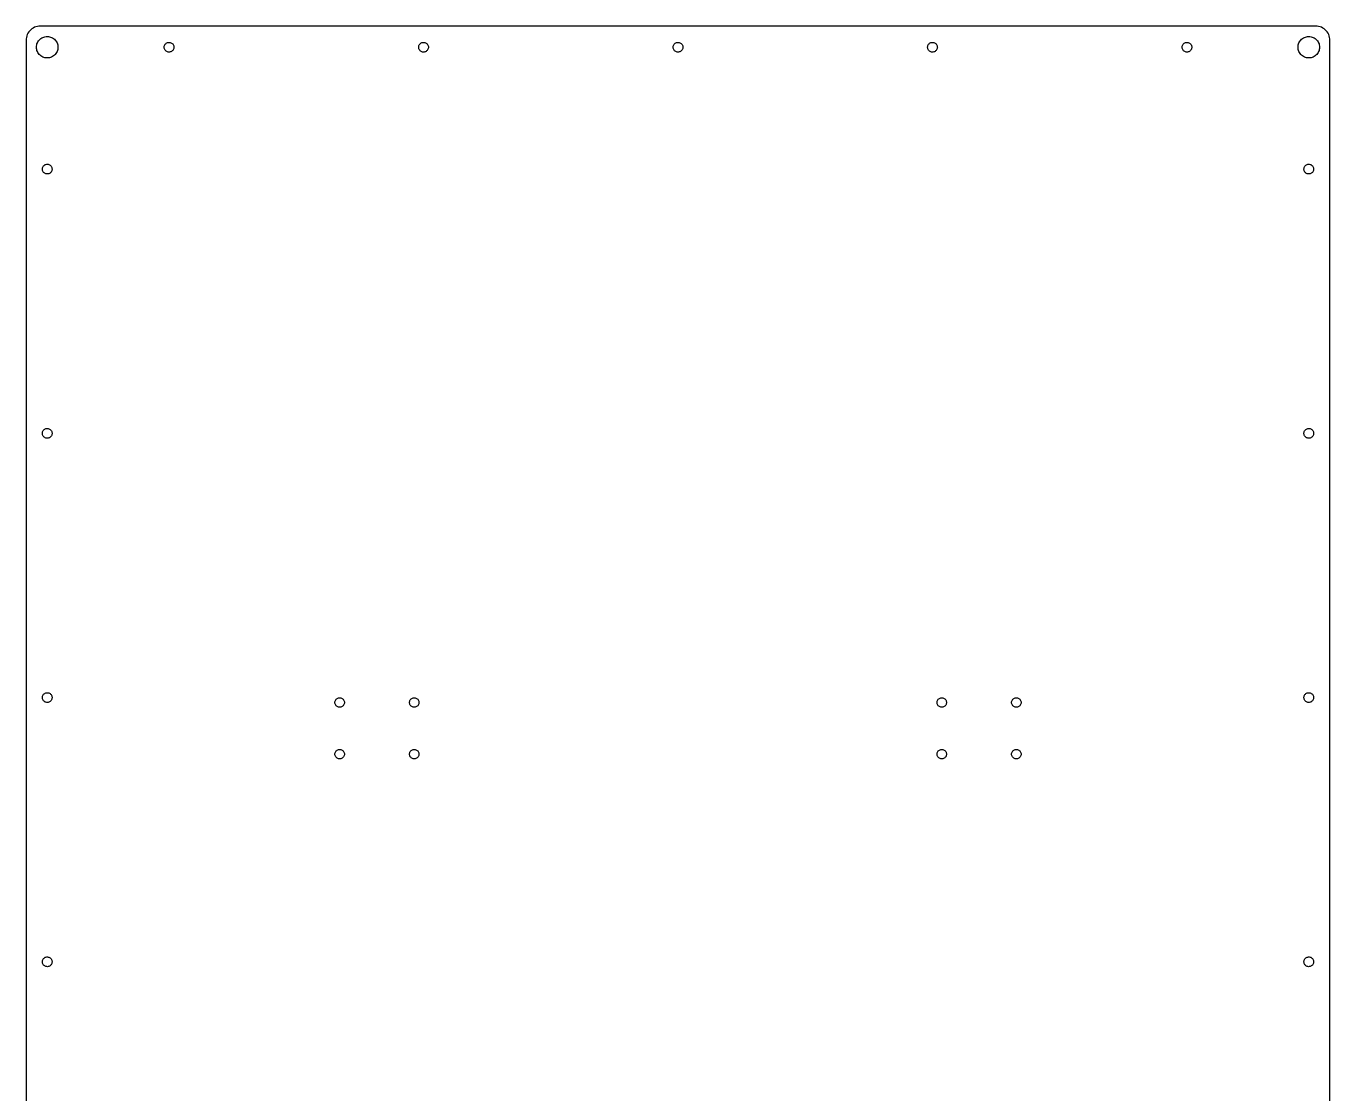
# Model space of a CAD drawing. Header units: metres. Extents: x -227 to 227, y -372 to 372.
# Drawn here: x -227.4 to 227.4, y 0 to 372.4 of the extents above; entities that cross this region are included whole.
import ezdxf

# ---------------------------------------------------------------- set-up
doc = ezdxf.new("R2010")
doc.units = ezdxf.units.M

msp = doc.modelspace()

# ---------------------------------------------------------------- linework, layer by layer
for p, q in [((-227.266, 368.415), (-227.348, 367.898)), ((-227.13, 368.92), (-227.266, 368.415)), ((-226.943, 369.409), (-227.13, 368.92)), ((-226.705, 369.875), (-226.943, 369.409)), ((-226.42, 370.314), (-226.705, 369.875)), ((-226.091, 370.721), (-226.42, 370.314)), ((-225.721, 371.091), (-226.091, 370.721)), ((-225.314, 371.42), (-225.721, 371.091)), ((-224.875, 371.705), (-225.314, 371.42)), ((-224.409, 371.943), (-224.875, 371.705)), ((-223.92, 372.13), (-224.409, 371.943)), ((-223.415, 372.266), (-223.92, 372.13)), ((-222.898, 372.348), (-223.415, 372.266)), ((-222.375, 372.375), (-222.898, 372.348)), ((222.375, 372.375), (-222.375, 372.375)), ((-221.875, 368.248), (-221.525, 368.426)), ((-221.525, 368.426), (-221.159, 368.566)), ((-221.159, 368.566), (-220.78, 368.668)), ((-220.78, 368.668), (-220.392, 368.729)), ((-220.392, 368.729), (-220, 368.75)), ((-220, 368.75), (-219.608, 368.729)), ((-219.608, 368.729), (-219.22, 368.668)), ((-219.22, 368.668), (-218.841, 368.566)), ((-218.841, 368.566), (-218.475, 368.426)), ((-218.475, 368.426), (-218.125, 368.248)), ((218.125, 368.248), (218.475, 368.426)), ((218.475, 368.426), (218.841, 368.566)), ((218.841, 368.566), (219.22, 368.668)), ((219.22, 368.668), (219.608, 368.729)), ((219.608, 368.729), (220, 368.75)), ((220, 368.75), (220.392, 368.729)), ((220.392, 368.729), (220.78, 368.668)), ((220.78, 368.668), (221.159, 368.566)), ((221.159, 368.566), (221.525, 368.426)), ((221.525, 368.426), (221.875, 368.248)), ((222.898, 372.348), (222.375, 372.375)), ((223.415, 372.266), (222.898, 372.348)), ((223.92, 372.13), (223.415, 372.266)), ((224.409, 371.943), (223.92, 372.13)), ((224.875, 371.705), (224.409, 371.943)), ((225.314, 371.42), (224.875, 371.705)), ((225.721, 371.091), (225.314, 371.42)), ((226.091, 370.721), (225.721, 371.091)), ((226.42, 370.314), (226.091, 370.721)), ((226.705, 369.875), (226.42, 370.314)), ((226.943, 369.409), (226.705, 369.875)), ((227.13, 368.92), (226.943, 369.409)), ((227.266, 368.415), (227.13, 368.92)), ((227.348, 367.898), (227.266, 368.415)), ((-227.348, 367.898), (-227.375, 367.375)), ((-227.375, 367.375), (-227.375, -367.375)), ((-223.75, 365), (-223.729, 365.392)), ((-223.729, 364.608), (-223.75, 365)), ((-223.729, 365.392), (-223.668, 365.78)), ((-223.668, 364.22), (-223.729, 364.608)), ((-223.668, 365.78), (-223.566, 366.159)), ((-223.566, 363.841), (-223.668, 364.22)), ((-223.566, 366.159), (-223.426, 366.525)), ((-223.426, 363.475), (-223.566, 363.841)), ((-223.426, 366.525), (-223.248, 366.875)), ((-223.248, 366.875), (-223.034, 367.204)), ((-223.034, 367.204), (-222.787, 367.509)), ((-222.787, 367.509), (-222.509, 367.787)), ((-222.509, 367.787), (-222.204, 368.034)), ((-222.204, 368.034), (-221.875, 368.248)), ((-218.125, 368.248), (-217.796, 368.034)), ((-217.796, 368.034), (-217.491, 367.787)), ((-217.491, 367.787), (-217.213, 367.509)), ((-217.213, 367.509), (-216.966, 367.204)), ((-216.966, 367.204), (-216.752, 366.875)), ((-216.752, 366.875), (-216.574, 366.525)), ((-216.574, 366.525), (-216.434, 366.159)), ((-216.434, 363.841), (-216.574, 363.475)), ((-216.434, 366.159), (-216.332, 365.78)), ((-216.332, 364.22), (-216.434, 363.841)), ((-216.332, 365.78), (-216.271, 365.392)), ((-216.271, 364.608), (-216.332, 364.22)), ((-216.271, 365.392), (-216.25, 365)), ((-216.25, 365), (-216.271, 364.608)), ((-179.195, 365.124), (-179.159, 365.37)), ((-179.195, 364.876), (-179.195, 365.124)), ((-179.159, 364.63), (-179.195, 364.876)), ((-179.159, 365.37), (-179.088, 365.607)), ((-179.088, 364.393), (-179.159, 364.63)), ((-179.088, 365.607), (-178.982, 365.832)), ((-178.982, 364.168), (-179.088, 364.393)), ((-178.982, 365.832), (-178.846, 366.039)), ((-178.846, 363.961), (-178.982, 364.168)), ((-178.846, 366.039), (-178.68, 366.224)), ((-178.68, 363.776), (-178.846, 363.961)), ((-178.68, 366.224), (-178.489, 366.383)), ((-178.489, 366.383), (-178.277, 366.512)), ((-178.277, 366.512), (-178.049, 366.609)), ((-178.049, 366.609), (-177.809, 366.672)), ((-177.809, 366.672), (-177.562, 366.699)), ((-177.562, 366.699), (-177.314, 366.69)), ((-177.314, 366.69), (-177.07, 366.645)), ((-177.07, 366.645), (-176.835, 366.565)), ((-176.835, 366.565), (-176.614, 366.451)), ((-176.614, 366.451), (-176.413, 366.307)), ((-176.413, 366.307), (-176.234, 366.134)), ((-176.234, 363.866), (-176.413, 363.693)), ((-176.234, 366.134), (-176.082, 365.938)), ((-176.082, 364.062), (-176.234, 363.866)), ((-176.082, 365.938), (-175.961, 365.722)), ((-175.961, 364.278), (-176.082, 364.062)), ((-175.961, 365.722), (-175.872, 365.49)), ((-175.872, 364.51), (-175.961, 364.278)), ((-175.872, 365.49), (-175.818, 365.248)), ((-175.818, 364.752), (-175.872, 364.51)), ((-175.818, 365.248), (-175.8, 365)), ((-175.8, 365), (-175.818, 364.752)), ((-90.4455, 365.124), (-90.4093, 365.37)), ((-90.4455, 364.876), (-90.4455, 365.124)), ((-90.4093, 364.63), (-90.4455, 364.876)), ((-90.4093, 365.37), (-90.3378, 365.607)), ((-90.3378, 364.393), (-90.4093, 364.63)), ((-90.3378, 365.607), (-90.2325, 365.832)), ((-90.2325, 364.168), (-90.3378, 364.393)), ((-90.2325, 365.832), (-90.0955, 366.039)), ((-90.0955, 363.961), (-90.2325, 364.168)), ((-90.0955, 366.039), (-89.9299, 366.224)), ((-89.9299, 363.776), (-90.0955, 363.961)), ((-89.9299, 366.224), (-89.7392, 366.383)), ((-89.7392, 366.383), (-89.5273, 366.512)), ((-89.5273, 366.512), (-89.2989, 366.609)), ((-89.2989, 366.609), (-89.0588, 366.672)), ((-89.0588, 366.672), (-88.8121, 366.699)), ((-88.8121, 366.699), (-88.5641, 366.69)), ((-88.5641, 366.69), (-88.32, 366.645)), ((-88.32, 366.645), (-88.0851, 366.565)), ((-88.0851, 366.565), (-87.8644, 366.451)), ((-87.8644, 366.451), (-87.6626, 366.307)), ((-87.6626, 366.307), (-87.4839, 366.134)), ((-87.4839, 363.866), (-87.6626, 363.693)), ((-87.4839, 366.134), (-87.3322, 365.938)), ((-87.3322, 364.062), (-87.4839, 363.866)), ((-87.3322, 365.938), (-87.2107, 365.722)), ((-87.2107, 364.278), (-87.3322, 364.062)), ((-87.2107, 365.722), (-87.1221, 365.49)), ((-87.1221, 364.51), (-87.2107, 364.278)), ((-87.1221, 365.49), (-87.0681, 365.248)), ((-87.0681, 364.752), (-87.1221, 364.51)), ((-87.0681, 365.248), (-87.05, 365)), ((-87.05, 365), (-87.0681, 364.752)), ((-1.6954, 365.124), (-1.6593, 365.37)), ((-1.6954, 364.876), (-1.6954, 365.124)), ((-1.6593, 364.63), (-1.6954, 364.876)), ((-1.6593, 365.37), (-1.5878, 365.607)), ((-1.5878, 364.393), (-1.6593, 364.63)), ((-1.5878, 365.607), (-1.4825, 365.832)), ((-1.4825, 364.168), (-1.5878, 364.393)), ((-1.4825, 365.832), (-1.3455, 366.039)), ((-1.3455, 363.961), (-1.4825, 364.168)), ((-1.3455, 366.039), (-1.1799, 366.224)), ((-1.1799, 363.776), (-1.3455, 363.961)), ((-1.1799, 366.224), (-0.9892, 366.383)), ((-0.9892, 366.383), (-0.7773, 366.512)), ((-0.7773, 366.512), (-0.5489, 366.609)), ((-0.5489, 366.609), (-0.3088, 366.672)), ((-0.3088, 366.672), (-0.0621, 366.699)), ((-0.0621, 366.699), (0.1859, 366.69)), ((0.1859, 366.69), (0.43, 366.645)), ((0.43, 366.645), (0.6649, 366.565)), ((0.6649, 366.565), (0.8856, 366.451)), ((0.8856, 366.451), (1.0874, 366.307)), ((1.0874, 366.307), (1.2661, 366.134)), ((1.2661, 363.866), (1.0874, 363.693)), ((1.2661, 366.134), (1.4178, 365.938)), ((1.4178, 364.062), (1.2661, 363.866)), ((1.4178, 365.938), (1.5393, 365.722)), ((1.5393, 364.278), (1.4178, 364.062)), ((1.5393, 365.722), (1.6279, 365.49)), ((1.6279, 364.51), (1.5393, 364.278)), ((1.6279, 365.49), (1.6819, 365.248)), ((1.6819, 364.752), (1.6279, 364.51)), ((1.6819, 365.248), (1.7, 365)), ((1.7, 365), (1.6819, 364.752)), ((87.0545, 365.124), (87.0907, 365.37)), ((87.0545, 364.876), (87.0545, 365.124)), ((87.0907, 364.63), (87.0545, 364.876)), ((87.0907, 365.37), (87.1622, 365.607)), ((87.1622, 364.393), (87.0907, 364.63)), ((87.1622, 365.607), (87.2675, 365.832)), ((87.2675, 364.168), (87.1622, 364.393)), ((87.2675, 365.832), (87.4044, 366.039)), ((87.4044, 363.961), (87.2675, 364.168)), ((87.4044, 366.039), (87.5701, 366.224)), ((87.5701, 363.776), (87.4044, 363.961)), ((87.5701, 366.224), (87.7608, 366.383)), ((87.7608, 366.383), (87.9727, 366.512)), ((87.9727, 366.512), (88.2011, 366.609)), ((88.2011, 366.609), (88.4412, 366.672)), ((88.4412, 366.672), (88.6879, 366.699)), ((88.6879, 366.699), (88.9359, 366.69)), ((88.9359, 366.69), (89.18, 366.645)), ((89.18, 366.645), (89.4149, 366.565)), ((89.4149, 366.565), (89.6356, 366.451)), ((89.6356, 366.451), (89.8374, 366.307)), ((89.8374, 366.307), (90.0161, 366.134)), ((90.0161, 363.866), (89.8374, 363.693)), ((90.0161, 366.134), (90.1678, 365.938)), ((90.1678, 364.062), (90.0161, 363.866)), ((90.1678, 365.938), (90.2893, 365.722)), ((90.2893, 364.278), (90.1678, 364.062)), ((90.2893, 365.722), (90.3779, 365.49)), ((90.3779, 364.51), (90.2893, 364.278)), ((90.3779, 365.49), (90.4319, 365.248)), ((90.4319, 364.752), (90.3779, 364.51)), ((90.4319, 365.248), (90.45, 365)), ((90.45, 365), (90.4319, 364.752)), ((175.805, 365.124), (175.841, 365.37)), ((175.805, 364.876), (175.805, 365.124)), ((175.841, 364.63), (175.805, 364.876)), ((175.841, 365.37), (175.912, 365.607)), ((175.912, 364.393), (175.841, 364.63)), ((175.912, 365.607), (176.018, 365.832)), ((176.018, 364.168), (175.912, 364.393)), ((176.018, 365.832), (176.154, 366.039)), ((176.154, 363.961), (176.018, 364.168)), ((176.154, 366.039), (176.32, 366.224)), ((176.32, 363.776), (176.154, 363.961)), ((176.32, 366.224), (176.511, 366.383)), ((176.511, 366.383), (176.723, 366.512)), ((176.723, 366.512), (176.951, 366.609)), ((176.951, 366.609), (177.191, 366.672)), ((177.191, 366.672), (177.438, 366.699)), ((177.438, 366.699), (177.686, 366.69)), ((177.686, 366.69), (177.93, 366.645)), ((177.93, 366.645), (178.165, 366.565)), ((178.165, 366.565), (178.386, 366.451)), ((178.386, 366.451), (178.587, 366.307)), ((178.587, 366.307), (178.766, 366.134)), ((178.766, 363.866), (178.587, 363.693)), ((178.766, 366.134), (178.918, 365.938)), ((178.918, 364.062), (178.766, 363.866)), ((178.918, 365.938), (179.039, 365.722)), ((179.039, 364.278), (178.918, 364.062)), ((179.039, 365.722), (179.128, 365.49)), ((179.128, 364.51), (179.039, 364.278)), ((179.128, 365.49), (179.182, 365.248)), ((179.182, 364.752), (179.128, 364.51)), ((179.182, 365.248), (179.2, 365)), ((179.2, 365), (179.182, 364.752)), ((216.25, 365), (216.271, 365.392)), ((216.271, 364.608), (216.25, 365)), ((216.271, 365.392), (216.332, 365.78)), ((216.332, 364.22), (216.271, 364.608)), ((216.332, 365.78), (216.434, 366.159)), ((216.434, 363.841), (216.332, 364.22)), ((216.434, 366.159), (216.574, 366.525)), ((216.574, 363.475), (216.434, 363.841)), ((216.574, 366.525), (216.752, 366.875)), ((216.752, 366.875), (216.966, 367.204)), ((216.966, 367.204), (217.213, 367.509)), ((217.213, 367.509), (217.491, 367.787)), ((217.491, 367.787), (217.796, 368.034)), ((217.796, 368.034), (218.125, 368.248)), ((221.875, 368.248), (222.204, 368.034)), ((222.204, 368.034), (222.509, 367.787)), ((222.509, 367.787), (222.787, 367.509)), ((222.787, 367.509), (223.034, 367.204)), ((223.034, 367.204), (223.248, 366.875)), ((223.248, 366.875), (223.426, 366.525)), ((223.426, 366.525), (223.566, 366.159)), ((223.566, 363.841), (223.426, 363.475)), ((223.566, 366.159), (223.668, 365.78)), ((223.668, 364.22), (223.566, 363.841)), ((223.668, 365.78), (223.729, 365.392)), ((223.729, 364.608), (223.668, 364.22)), ((223.729, 365.392), (223.75, 365)), ((223.75, 365), (223.729, 364.608)), ((227.375, 367.375), (227.348, 367.898)), ((227.375, -367.375), (227.375, 367.375)), ((-223.248, 363.125), (-223.426, 363.475)), ((-223.034, 362.796), (-223.248, 363.125)), ((-222.787, 362.491), (-223.034, 362.796)), ((-222.509, 362.213), (-222.787, 362.491)), ((-222.204, 361.966), (-222.509, 362.213)), ((-221.875, 361.752), (-222.204, 361.966)), ((-221.525, 361.574), (-221.875, 361.752)), ((-221.159, 361.434), (-221.525, 361.574)), ((-220.78, 361.332), (-221.159, 361.434)), ((-220.392, 361.271), (-220.78, 361.332)), ((-220, 361.25), (-220.392, 361.271)), ((-219.608, 361.271), (-220, 361.25)), ((-219.22, 361.332), (-219.608, 361.271)), ((-218.841, 361.434), (-219.22, 361.332)), ((-218.475, 361.574), (-218.841, 361.434)), ((-218.125, 361.752), (-218.475, 361.574)), ((-217.796, 361.966), (-218.125, 361.752)), ((-217.491, 362.213), (-217.796, 361.966)), ((-217.213, 362.491), (-217.491, 362.213)), ((-216.966, 362.796), (-217.213, 362.491)), ((-216.752, 363.125), (-216.966, 362.796)), ((-216.574, 363.475), (-216.752, 363.125)), ((-178.489, 363.617), (-178.68, 363.776)), ((-178.277, 363.488), (-178.489, 363.617)), ((-178.049, 363.391), (-178.277, 363.488)), ((-177.809, 363.328), (-178.049, 363.391)), ((-177.562, 363.301), (-177.809, 363.328)), ((-177.314, 363.31), (-177.562, 363.301)), ((-177.07, 363.355), (-177.314, 363.31)), ((-176.835, 363.435), (-177.07, 363.355)), ((-176.614, 363.549), (-176.835, 363.435)), ((-176.413, 363.693), (-176.614, 363.549)), ((-89.7392, 363.617), (-89.9299, 363.776)), ((-89.5273, 363.488), (-89.7392, 363.617)), ((-89.2989, 363.391), (-89.5273, 363.488)), ((-89.0588, 363.328), (-89.2989, 363.391)), ((-88.8121, 363.301), (-89.0588, 363.328)), ((-88.5641, 363.31), (-88.8121, 363.301)), ((-88.32, 363.355), (-88.5641, 363.31)), ((-88.0851, 363.435), (-88.32, 363.355)), ((-87.8644, 363.549), (-88.0851, 363.435)), ((-87.6626, 363.693), (-87.8644, 363.549)), ((-0.9892, 363.617), (-1.1799, 363.776)), ((-0.7773, 363.488), (-0.9892, 363.617)), ((-0.5489, 363.391), (-0.7773, 363.488)), ((-0.3088, 363.328), (-0.5489, 363.391)), ((-0.0621, 363.301), (-0.3088, 363.328)), ((0.1859, 363.31), (-0.0621, 363.301)), ((0.43, 363.355), (0.1859, 363.31)), ((0.6649, 363.435), (0.43, 363.355)), ((0.8856, 363.549), (0.6649, 363.435)), ((1.0874, 363.693), (0.8856, 363.549)), ((87.7608, 363.617), (87.5701, 363.776)), ((87.9727, 363.488), (87.7608, 363.617)), ((88.2011, 363.391), (87.9727, 363.488)), ((88.4412, 363.328), (88.2011, 363.391)), ((88.6879, 363.301), (88.4412, 363.328)), ((88.9359, 363.31), (88.6879, 363.301)), ((89.18, 363.355), (88.9359, 363.31)), ((89.4149, 363.435), (89.18, 363.355)), ((89.6356, 363.549), (89.4149, 363.435)), ((89.8374, 363.693), (89.6356, 363.549)), ((176.511, 363.617), (176.32, 363.776)), ((176.723, 363.488), (176.511, 363.617)), ((176.951, 363.391), (176.723, 363.488)), ((177.191, 363.328), (176.951, 363.391)), ((177.438, 363.301), (177.191, 363.328)), ((177.686, 363.31), (177.438, 363.301)), ((177.93, 363.355), (177.686, 363.31)), ((178.165, 363.435), (177.93, 363.355)), ((178.386, 363.549), (178.165, 363.435)), ((178.587, 363.693), (178.386, 363.549)), ((216.752, 363.125), (216.574, 363.475)), ((216.966, 362.796), (216.752, 363.125)), ((217.213, 362.491), (216.966, 362.796)), ((217.491, 362.213), (217.213, 362.491)), ((217.796, 361.966), (217.491, 362.213)), ((218.125, 361.752), (217.796, 361.966)), ((218.475, 361.574), (218.125, 361.752)), ((218.841, 361.434), (218.475, 361.574)), ((219.22, 361.332), (218.841, 361.434)), ((219.608, 361.271), (219.22, 361.332)), ((220, 361.25), (219.608, 361.271)), ((220.392, 361.271), (220, 361.25)), ((220.78, 361.332), (220.392, 361.271)), ((221.159, 361.434), (220.78, 361.332)), ((221.525, 361.574), (221.159, 361.434)), ((221.875, 361.752), (221.525, 361.574)), ((222.204, 361.966), (221.875, 361.752)), ((222.509, 362.213), (222.204, 361.966)), ((222.787, 362.491), (222.509, 362.213)), ((223.034, 362.796), (222.787, 362.491)), ((223.248, 363.125), (223.034, 362.796)), ((223.426, 363.475), (223.248, 363.125)), ((-221.682, 322.748), (-221.628, 322.99)), ((-221.628, 322.99), (-221.539, 323.222)), ((-221.539, 323.222), (-221.418, 323.438)), ((-221.418, 323.438), (-221.266, 323.634)), ((-221.266, 323.634), (-221.087, 323.807)), ((-221.087, 323.807), (-220.886, 323.951)), ((-220.886, 323.951), (-220.665, 324.065)), ((-220.665, 324.065), (-220.43, 324.145)), ((-220.43, 324.145), (-220.186, 324.19)), ((-220.186, 324.19), (-219.938, 324.199)), ((-219.938, 324.199), (-219.691, 324.172)), ((-219.691, 324.172), (-219.451, 324.109)), ((-219.451, 324.109), (-219.223, 324.012)), ((-219.223, 324.012), (-219.011, 323.883)), ((-219.011, 323.883), (-218.82, 323.724)), ((-218.82, 323.724), (-218.654, 323.539)), ((-218.654, 323.539), (-218.518, 323.332)), ((-218.518, 323.332), (-218.412, 323.107)), ((-218.412, 323.107), (-218.341, 322.87)), ((218.341, 322.87), (218.412, 323.107)), ((218.412, 323.107), (218.518, 323.332)), ((218.518, 323.332), (218.654, 323.539)), ((218.654, 323.539), (218.82, 323.724)), ((218.82, 323.724), (219.011, 323.883)), ((219.011, 323.883), (219.223, 324.012)), ((219.223, 324.012), (219.451, 324.109)), ((219.451, 324.109), (219.691, 324.172)), ((219.691, 324.172), (219.938, 324.199)), ((219.938, 324.199), (220.186, 324.19)), ((220.186, 324.19), (220.43, 324.145)), ((220.43, 324.145), (220.665, 324.065)), ((220.665, 324.065), (220.886, 323.951)), ((220.886, 323.951), (221.087, 323.807)), ((221.087, 323.807), (221.266, 323.634)), ((221.266, 323.634), (221.418, 323.438)), ((221.418, 323.438), (221.539, 323.222)), ((221.539, 323.222), (221.628, 322.99)), ((221.628, 322.99), (221.682, 322.748)), ((-221.7, 322.5), (-221.682, 322.748)), ((-221.682, 322.252), (-221.7, 322.5)), ((-221.628, 322.01), (-221.682, 322.252)), ((-221.539, 321.778), (-221.628, 322.01)), ((-221.418, 321.562), (-221.539, 321.778)), ((-221.266, 321.366), (-221.418, 321.562)), ((-221.087, 321.193), (-221.266, 321.366)), ((-220.886, 321.049), (-221.087, 321.193)), ((-220.665, 320.935), (-220.886, 321.049)), ((-220.43, 320.855), (-220.665, 320.935)), ((-220.186, 320.81), (-220.43, 320.855)), ((-219.938, 320.801), (-220.186, 320.81)), ((-219.691, 320.828), (-219.938, 320.801)), ((-219.451, 320.891), (-219.691, 320.828)), ((-219.223, 320.988), (-219.451, 320.891)), ((-219.011, 321.117), (-219.223, 320.988)), ((-218.82, 321.276), (-219.011, 321.117)), ((-218.654, 321.461), (-218.82, 321.276)), ((-218.518, 321.668), (-218.654, 321.461)), ((-218.412, 321.893), (-218.518, 321.668)), ((-218.341, 322.13), (-218.412, 321.893)), ((-218.341, 322.87), (-218.305, 322.624)), ((-218.305, 322.376), (-218.341, 322.13)), ((-218.305, 322.624), (-218.305, 322.376)), ((218.305, 322.624), (218.341, 322.87)), ((218.305, 322.376), (218.305, 322.624)), ((218.341, 322.13), (218.305, 322.376)), ((218.412, 321.893), (218.341, 322.13)), ((218.518, 321.668), (218.412, 321.893)), ((218.654, 321.461), (218.518, 321.668)), ((218.82, 321.276), (218.654, 321.461)), ((219.011, 321.117), (218.82, 321.276)), ((219.223, 320.988), (219.011, 321.117)), ((219.451, 320.891), (219.223, 320.988)), ((219.691, 320.828), (219.451, 320.891)), ((219.938, 320.801), (219.691, 320.828)), ((220.186, 320.81), (219.938, 320.801)), ((220.43, 320.855), (220.186, 320.81)), ((220.665, 320.935), (220.43, 320.855)), ((220.886, 321.049), (220.665, 320.935)), ((221.087, 321.193), (220.886, 321.049)), ((221.266, 321.366), (221.087, 321.193)), ((221.418, 321.562), (221.266, 321.366)), ((221.539, 321.778), (221.418, 321.562)), ((221.628, 322.01), (221.539, 321.778)), ((221.682, 322.252), (221.628, 322.01)), ((221.682, 322.748), (221.7, 322.5)), ((221.7, 322.5), (221.682, 322.252)), ((-220.665, 231.922), (-220.43, 232.002)), ((-220.43, 232.002), (-220.186, 232.047)), ((-220.186, 232.047), (-219.938, 232.056)), ((-219.938, 232.056), (-219.691, 232.029)), ((-219.691, 232.029), (-219.451, 231.966)), ((-219.451, 231.966), (-219.223, 231.869)), ((219.223, 231.869), (219.451, 231.966)), ((219.451, 231.966), (219.691, 232.029)), ((219.691, 232.029), (219.938, 232.056)), ((219.938, 232.056), (220.186, 232.047)), ((220.186, 232.047), (220.43, 232.002)), ((220.43, 232.002), (220.665, 231.922)), ((-221.7, 230.357), (-221.682, 230.605)), ((-221.682, 230.11), (-221.7, 230.357)), ((-221.682, 230.605), (-221.628, 230.847)), ((-221.628, 229.867), (-221.682, 230.11)), ((-221.628, 230.847), (-221.539, 231.079)), ((-221.539, 229.636), (-221.628, 229.867)), ((-221.539, 231.079), (-221.418, 231.295)), ((-221.418, 229.419), (-221.539, 229.636)), ((-221.418, 231.295), (-221.266, 231.492)), ((-221.266, 229.223), (-221.418, 229.419)), ((-221.266, 231.492), (-221.087, 231.664)), ((-221.087, 229.05), (-221.266, 229.223)), ((-221.087, 231.664), (-220.886, 231.808)), ((-220.886, 228.906), (-221.087, 229.05)), ((-220.886, 231.808), (-220.665, 231.922)), ((-220.665, 228.793), (-220.886, 228.906)), ((-220.43, 228.712), (-220.665, 228.793)), ((-220.186, 228.667), (-220.43, 228.712)), ((-219.938, 228.658), (-220.186, 228.667)), ((-219.691, 228.685), (-219.938, 228.658)), ((-219.451, 228.748), (-219.691, 228.685)), ((-219.223, 228.845), (-219.451, 228.748)), ((-219.223, 231.869), (-219.011, 231.74)), ((-219.011, 228.975), (-219.223, 228.845)), ((-219.011, 231.74), (-218.82, 231.581)), ((-218.82, 229.133), (-219.011, 228.975)), ((-218.82, 231.581), (-218.654, 231.396)), ((-218.654, 229.318), (-218.82, 229.133)), ((-218.654, 231.396), (-218.518, 231.189)), ((-218.518, 229.525), (-218.654, 229.318)), ((-218.518, 231.189), (-218.412, 230.964)), ((-218.412, 229.75), (-218.518, 229.525)), ((-218.412, 230.964), (-218.341, 230.727)), ((-218.341, 229.988), (-218.412, 229.75)), ((-218.341, 230.727), (-218.305, 230.481)), ((-218.305, 230.233), (-218.341, 229.988)), ((-218.305, 230.481), (-218.305, 230.233)), ((218.305, 230.481), (218.341, 230.727)), ((218.305, 230.233), (218.305, 230.481)), ((218.341, 229.988), (218.305, 230.233)), ((218.341, 230.727), (218.412, 230.964)), ((218.412, 229.75), (218.341, 229.988)), ((218.412, 230.964), (218.518, 231.189)), ((218.518, 229.525), (218.412, 229.75)), ((218.518, 231.189), (218.654, 231.396)), ((218.654, 229.318), (218.518, 229.525)), ((218.654, 231.396), (218.82, 231.581)), ((218.82, 229.133), (218.654, 229.318)), ((218.82, 231.581), (219.011, 231.74)), ((219.011, 228.975), (218.82, 229.133)), ((219.011, 231.74), (219.223, 231.869)), ((219.223, 228.845), (219.011, 228.975)), ((219.451, 228.748), (219.223, 228.845)), ((219.691, 228.685), (219.451, 228.748)), ((219.938, 228.658), (219.691, 228.685)), ((220.186, 228.667), (219.938, 228.658)), ((220.43, 228.712), (220.186, 228.667)), ((220.665, 228.793), (220.43, 228.712)), ((220.665, 231.922), (220.886, 231.808)), ((220.886, 228.906), (220.665, 228.793)), ((220.886, 231.808), (221.087, 231.664)), ((221.087, 229.05), (220.886, 228.906)), ((221.087, 231.664), (221.266, 231.492)), ((221.266, 229.223), (221.087, 229.05)), ((221.266, 231.492), (221.418, 231.295)), ((221.418, 229.419), (221.266, 229.223)), ((221.418, 231.295), (221.539, 231.079)), ((221.539, 229.636), (221.418, 229.419)), ((221.539, 231.079), (221.628, 230.847)), ((221.628, 229.867), (221.539, 229.636)), ((221.628, 230.847), (221.682, 230.605)), ((221.682, 230.11), (221.628, 229.867)), ((221.682, 230.605), (221.7, 230.357)), ((221.7, 230.357), (221.682, 230.11)), ((-221.7, 138.214), (-221.682, 138.462)), ((-221.682, 137.967), (-221.7, 138.214)), ((-221.682, 138.462), (-221.628, 138.704)), ((-221.628, 137.725), (-221.682, 137.967)), ((-221.628, 138.704), (-221.539, 138.936)), ((-221.539, 137.493), (-221.628, 137.725)), ((-221.539, 138.936), (-221.418, 139.152)), ((-221.418, 137.276), (-221.539, 137.493)), ((-221.418, 139.152), (-221.266, 139.349)), ((-221.266, 137.08), (-221.418, 137.276)), ((-221.266, 139.349), (-221.087, 139.521)), ((-221.087, 136.908), (-221.266, 137.08)), ((-221.087, 139.521), (-220.886, 139.665)), ((-220.886, 136.763), (-221.087, 136.908)), ((-220.886, 139.665), (-220.665, 139.779)), ((-220.665, 136.65), (-220.886, 136.763)), ((-220.665, 139.779), (-220.43, 139.859)), ((-220.43, 136.57), (-220.665, 136.65)), ((-220.43, 139.859), (-220.186, 139.904)), ((-220.186, 136.524), (-220.43, 136.57)), ((-220.186, 139.904), (-219.938, 139.913)), ((-219.938, 136.515), (-220.186, 136.524)), ((-219.938, 139.913), (-219.691, 139.886)), ((-219.691, 136.543), (-219.938, 136.515)), ((-219.691, 139.886), (-219.451, 139.823)), ((-219.451, 136.605), (-219.691, 136.543)), ((-219.451, 139.823), (-219.223, 139.726)), ((-219.223, 136.702), (-219.451, 136.605)), ((-219.223, 139.726), (-219.011, 139.597)), ((-219.011, 136.832), (-219.223, 136.702)), ((-219.011, 139.597), (-218.82, 139.438)), ((-218.82, 136.99), (-219.011, 136.832)), ((-218.82, 139.438), (-218.654, 139.253)), ((-218.654, 137.175), (-218.82, 136.99)), ((-218.654, 139.253), (-218.518, 139.046)), ((-218.518, 137.382), (-218.654, 137.175)), ((-218.518, 139.046), (-218.412, 138.822)), ((-218.412, 137.607), (-218.518, 137.382)), ((-218.412, 138.822), (-218.341, 138.584)), ((-218.341, 137.845), (-218.412, 137.607)), ((-218.341, 138.584), (-218.305, 138.338)), ((-218.305, 138.09), (-218.341, 137.845)), ((-218.305, 138.338), (-218.305, 138.09)), ((-119.65, 136.5), (-119.632, 136.746)), ((-119.632, 136.254), (-119.65, 136.5)), ((-119.632, 136.746), (-119.577, 136.986)), ((-119.577, 136.986), (-119.487, 137.216)), ((-119.487, 137.216), (-119.363, 137.429)), ((-119.363, 137.429), (-119.21, 137.622)), ((-119.21, 137.622), (-119.029, 137.79)), ((-119.029, 137.79), (-118.825, 137.929)), ((-118.825, 137.929), (-118.603, 138.036)), ((-118.603, 138.036), (-118.367, 138.109)), ((-118.367, 138.109), (-118.123, 138.145)), ((-118.123, 138.145), (-117.877, 138.145)), ((-117.877, 138.145), (-117.633, 138.109)), ((-117.633, 138.109), (-117.397, 138.036)), ((-117.397, 138.036), (-117.175, 137.929)), ((-117.175, 137.929), (-116.971, 137.79)), ((-116.971, 137.79), (-116.79, 137.622)), ((-116.79, 137.622), (-116.637, 137.429)), ((-116.637, 137.429), (-116.513, 137.216)), ((-116.513, 137.216), (-116.423, 136.986)), ((-116.423, 136.986), (-116.368, 136.746)), ((-116.368, 136.746), (-116.35, 136.5)), ((-116.35, 136.5), (-116.368, 136.254)), ((-93.65, 136.5), (-93.6316, 136.746)), ((-93.6316, 136.254), (-93.65, 136.5)), ((-93.6316, 136.746), (-93.5767, 136.986)), ((-93.5767, 136.986), (-93.4866, 137.216)), ((-93.4866, 137.216), (-93.3633, 137.429)), ((-93.3633, 137.429), (-93.2095, 137.622)), ((-93.2095, 137.622), (-93.0288, 137.79)), ((-93.0288, 137.79), (-92.825, 137.929)), ((-92.825, 137.929), (-92.6028, 138.036)), ((-92.6028, 138.036), (-92.3672, 138.109)), ((-92.3672, 138.109), (-92.1233, 138.145)), ((-92.1233, 138.145), (-91.8767, 138.145)), ((-91.8767, 138.145), (-91.6328, 138.109)), ((-91.6328, 138.109), (-91.3972, 138.036)), ((-91.3972, 138.036), (-91.175, 137.929)), ((-91.175, 137.929), (-90.9712, 137.79)), ((-90.9712, 137.79), (-90.7905, 137.622)), ((-90.7905, 137.622), (-90.6367, 137.429)), ((-90.6367, 137.429), (-90.5134, 137.216)), ((-90.5134, 137.216), (-90.4233, 136.986)), ((-90.4233, 136.986), (-90.3684, 136.746)), ((-90.3684, 136.746), (-90.35, 136.5)), ((-90.35, 136.5), (-90.3684, 136.254)), ((90.35, 136.5), (90.3684, 136.746)), ((90.3684, 136.254), (90.35, 136.5)), ((90.3684, 136.746), (90.4233, 136.986)), ((90.4233, 136.986), (90.5134, 137.216)), ((90.5134, 137.216), (90.6367, 137.429)), ((90.6367, 137.429), (90.7905, 137.622)), ((90.7905, 137.622), (90.9712, 137.79)), ((90.9712, 137.79), (91.175, 137.929)), ((91.175, 137.929), (91.3972, 138.036)), ((91.3972, 138.036), (91.6328, 138.109)), ((91.6328, 138.109), (91.8767, 138.145)), ((91.8767, 138.145), (92.1233, 138.145)), ((92.1233, 138.145), (92.3672, 138.109)), ((92.3672, 138.109), (92.6028, 138.036)), ((92.6028, 138.036), (92.825, 137.929)), ((92.825, 137.929), (93.0288, 137.79)), ((93.0288, 137.79), (93.2095, 137.622)), ((93.2095, 137.622), (93.3633, 137.429)), ((93.3633, 137.429), (93.4866, 137.216)), ((93.4866, 137.216), (93.5767, 136.986)), ((93.5767, 136.986), (93.6316, 136.746)), ((93.6316, 136.746), (93.65, 136.5)), ((93.65, 136.5), (93.6316, 136.254)), ((116.35, 136.5), (116.368, 136.746)), ((116.368, 136.254), (116.35, 136.5)), ((116.368, 136.746), (116.423, 136.986)), ((116.423, 136.986), (116.513, 137.216)), ((116.513, 137.216), (116.637, 137.429)), ((116.637, 137.429), (116.79, 137.622)), ((116.79, 137.622), (116.971, 137.79)), ((116.971, 137.79), (117.175, 137.929)), ((117.175, 137.929), (117.397, 138.036)), ((117.397, 138.036), (117.633, 138.109)), ((117.633, 138.109), (117.877, 138.145)), ((117.877, 138.145), (118.123, 138.145)), ((118.123, 138.145), (118.367, 138.109)), ((118.367, 138.109), (118.603, 138.036)), ((118.603, 138.036), (118.825, 137.929)), ((118.825, 137.929), (119.029, 137.79)), ((119.029, 137.79), (119.21, 137.622)), ((119.21, 137.622), (119.363, 137.429)), ((119.363, 137.429), (119.487, 137.216)), ((119.487, 137.216), (119.577, 136.986)), ((119.577, 136.986), (119.632, 136.746)), ((119.632, 136.746), (119.65, 136.5)), ((119.65, 136.5), (119.632, 136.254)), ((218.305, 138.338), (218.341, 138.584)), ((218.305, 138.09), (218.305, 138.338)), ((218.341, 137.845), (218.305, 138.09)), ((218.341, 138.584), (218.412, 138.822)), ((218.412, 137.607), (218.341, 137.845)), ((218.412, 138.822), (218.518, 139.046)), ((218.518, 137.382), (218.412, 137.607)), ((218.518, 139.046), (218.654, 139.253)), ((218.654, 137.175), (218.518, 137.382)), ((218.654, 139.253), (218.82, 139.438)), ((218.82, 136.99), (218.654, 137.175)), ((218.82, 139.438), (219.011, 139.597)), ((219.011, 136.832), (218.82, 136.99)), ((219.011, 139.597), (219.223, 139.726)), ((219.223, 136.702), (219.011, 136.832)), ((219.223, 139.726), (219.451, 139.823)), ((219.451, 136.605), (219.223, 136.702)), ((219.451, 139.823), (219.691, 139.886)), ((219.691, 136.543), (219.451, 136.605)), ((219.691, 139.886), (219.938, 139.913)), ((219.938, 136.515), (219.691, 136.543)), ((219.938, 139.913), (220.186, 139.904)), ((220.186, 136.524), (219.938, 136.515)), ((220.186, 139.904), (220.43, 139.859)), ((220.43, 136.57), (220.186, 136.524)), ((220.43, 139.859), (220.665, 139.779)), ((220.665, 136.65), (220.43, 136.57)), ((220.665, 139.779), (220.886, 139.665)), ((220.886, 136.763), (220.665, 136.65)), ((220.886, 139.665), (221.087, 139.521)), ((221.087, 136.908), (220.886, 136.763)), ((221.087, 139.521), (221.266, 139.349)), ((221.266, 137.08), (221.087, 136.908)), ((221.266, 139.349), (221.418, 139.152)), ((221.418, 137.276), (221.266, 137.08)), ((221.418, 139.152), (221.539, 138.936)), ((221.539, 137.493), (221.418, 137.276)), ((221.539, 138.936), (221.628, 138.704)), ((221.628, 137.725), (221.539, 137.493)), ((221.628, 138.704), (221.682, 138.462)), ((221.682, 137.967), (221.628, 137.725)), ((221.682, 138.462), (221.7, 138.214)), ((221.7, 138.214), (221.682, 137.967)), ((-119.577, 136.014), (-119.632, 136.254)), ((-119.487, 135.784), (-119.577, 136.014)), ((-119.363, 135.571), (-119.487, 135.784)), ((-119.21, 135.378), (-119.363, 135.571)), ((-119.029, 135.21), (-119.21, 135.378)), ((-118.825, 135.071), (-119.029, 135.21)), ((-118.603, 134.964), (-118.825, 135.071)), ((-118.367, 134.891), (-118.603, 134.964)), ((-118.123, 134.855), (-118.367, 134.891)), ((-117.877, 134.855), (-118.123, 134.855)), ((-117.633, 134.891), (-117.877, 134.855)), ((-117.397, 134.964), (-117.633, 134.891)), ((-117.175, 135.071), (-117.397, 134.964)), ((-116.971, 135.21), (-117.175, 135.071)), ((-116.79, 135.378), (-116.971, 135.21)), ((-116.637, 135.571), (-116.79, 135.378)), ((-116.513, 135.784), (-116.637, 135.571)), ((-116.423, 136.014), (-116.513, 135.784)), ((-116.368, 136.254), (-116.423, 136.014)), ((-93.5767, 136.014), (-93.6316, 136.254)), ((-93.4866, 135.784), (-93.5767, 136.014)), ((-93.3633, 135.571), (-93.4866, 135.784)), ((-93.2095, 135.378), (-93.3633, 135.571)), ((-93.0288, 135.21), (-93.2095, 135.378)), ((-92.825, 135.071), (-93.0288, 135.21)), ((-92.6028, 134.964), (-92.825, 135.071)), ((-92.3672, 134.891), (-92.6028, 134.964)), ((-92.1233, 134.855), (-92.3672, 134.891)), ((-91.8767, 134.855), (-92.1233, 134.855)), ((-91.6328, 134.891), (-91.8767, 134.855)), ((-91.3972, 134.964), (-91.6328, 134.891)), ((-91.175, 135.071), (-91.3972, 134.964)), ((-90.9712, 135.21), (-91.175, 135.071)), ((-90.7905, 135.378), (-90.9712, 135.21)), ((-90.6367, 135.571), (-90.7905, 135.378)), ((-90.5134, 135.784), (-90.6367, 135.571)), ((-90.4233, 136.014), (-90.5134, 135.784)), ((-90.3684, 136.254), (-90.4233, 136.014)), ((90.4233, 136.014), (90.3684, 136.254)), ((90.5134, 135.784), (90.4233, 136.014)), ((90.6367, 135.571), (90.5134, 135.784)), ((90.7905, 135.378), (90.6367, 135.571)), ((90.9712, 135.21), (90.7905, 135.378)), ((91.175, 135.071), (90.9712, 135.21)), ((91.3972, 134.964), (91.175, 135.071)), ((91.6328, 134.891), (91.3972, 134.964)), ((91.8767, 134.855), (91.6328, 134.891)), ((92.1233, 134.855), (91.8767, 134.855)), ((92.3672, 134.891), (92.1233, 134.855)), ((92.6028, 134.964), (92.3672, 134.891)), ((92.825, 135.071), (92.6028, 134.964)), ((93.0288, 135.21), (92.825, 135.071)), ((93.2095, 135.378), (93.0288, 135.21)), ((93.3633, 135.571), (93.2095, 135.378)), ((93.4866, 135.784), (93.3633, 135.571)), ((93.5767, 136.014), (93.4866, 135.784)), ((93.6316, 136.254), (93.5767, 136.014)), ((116.423, 136.014), (116.368, 136.254)), ((116.513, 135.784), (116.423, 136.014)), ((116.637, 135.571), (116.513, 135.784)), ((116.79, 135.378), (116.637, 135.571)), ((116.971, 135.21), (116.79, 135.378)), ((117.175, 135.071), (116.971, 135.21)), ((117.397, 134.964), (117.175, 135.071)), ((117.633, 134.891), (117.397, 134.964)), ((117.877, 134.855), (117.633, 134.891)), ((118.123, 134.855), (117.877, 134.855)), ((118.367, 134.891), (118.123, 134.855)), ((118.603, 134.964), (118.367, 134.891)), ((118.825, 135.071), (118.603, 134.964)), ((119.029, 135.21), (118.825, 135.071)), ((119.21, 135.378), (119.029, 135.21)), ((119.363, 135.571), (119.21, 135.378)), ((119.487, 135.784), (119.363, 135.571)), ((119.577, 136.014), (119.487, 135.784)), ((119.632, 136.254), (119.577, 136.014)), ((-119.65, 118.5), (-119.632, 118.746)), ((-119.632, 118.254), (-119.65, 118.5)), ((-119.632, 118.746), (-119.577, 118.986)), ((-119.577, 118.014), (-119.632, 118.254)), ((-119.577, 118.986), (-119.487, 119.216)), ((-119.487, 119.216), (-119.363, 119.429)), ((-119.363, 119.429), (-119.21, 119.622)), ((-119.21, 119.622), (-119.029, 119.79)), ((-119.029, 119.79), (-118.825, 119.929)), ((-118.825, 119.929), (-118.603, 120.036)), ((-118.603, 120.036), (-118.367, 120.109)), ((-118.367, 120.109), (-118.123, 120.145)), ((-118.123, 120.145), (-117.877, 120.145)), ((-117.877, 120.145), (-117.633, 120.109)), ((-117.633, 120.109), (-117.397, 120.036)), ((-117.397, 120.036), (-117.175, 119.929)), ((-117.175, 119.929), (-116.971, 119.79)), ((-116.971, 119.79), (-116.79, 119.622)), ((-116.79, 119.622), (-116.637, 119.429)), ((-116.637, 119.429), (-116.513, 119.216)), ((-116.513, 119.216), (-116.423, 118.986)), ((-116.423, 118.986), (-116.368, 118.746)), ((-116.368, 118.254), (-116.423, 118.014)), ((-116.368, 118.746), (-116.35, 118.5)), ((-116.35, 118.5), (-116.368, 118.254)), ((-93.65, 118.5), (-93.6316, 118.746)), ((-93.6316, 118.254), (-93.65, 118.5)), ((-93.6316, 118.746), (-93.5767, 118.986)), ((-93.5767, 118.014), (-93.6316, 118.254)), ((-93.5767, 118.986), (-93.4866, 119.216)), ((-93.4866, 119.216), (-93.3633, 119.429)), ((-93.3633, 119.429), (-93.2095, 119.622)), ((-93.2095, 119.622), (-93.0288, 119.79)), ((-93.0288, 119.79), (-92.825, 119.929)), ((-92.825, 119.929), (-92.6028, 120.036)), ((-92.6028, 120.036), (-92.3672, 120.109)), ((-92.3672, 120.109), (-92.1233, 120.145)), ((-92.1233, 120.145), (-91.8767, 120.145)), ((-91.8767, 120.145), (-91.6328, 120.109)), ((-91.6328, 120.109), (-91.3972, 120.036)), ((-91.3972, 120.036), (-91.175, 119.929)), ((-91.175, 119.929), (-90.9712, 119.79)), ((-90.9712, 119.79), (-90.7905, 119.622)), ((-90.7905, 119.622), (-90.6367, 119.429)), ((-90.6367, 119.429), (-90.5134, 119.216)), ((-90.5134, 119.216), (-90.4233, 118.986)), ((-90.4233, 118.986), (-90.3684, 118.746)), ((-90.3684, 118.254), (-90.4233, 118.014)), ((-90.3684, 118.746), (-90.35, 118.5)), ((-90.35, 118.5), (-90.3684, 118.254)), ((90.35, 118.5), (90.3684, 118.746)), ((90.3684, 118.254), (90.35, 118.5)), ((90.3684, 118.746), (90.4233, 118.986)), ((90.4233, 118.014), (90.3684, 118.254)), ((90.4233, 118.986), (90.5134, 119.216)), ((90.5134, 119.216), (90.6367, 119.429)), ((90.6367, 119.429), (90.7905, 119.622)), ((90.7905, 119.622), (90.9712, 119.79)), ((90.9712, 119.79), (91.175, 119.929)), ((91.175, 119.929), (91.3972, 120.036)), ((91.3972, 120.036), (91.6328, 120.109)), ((91.6328, 120.109), (91.8767, 120.145)), ((91.8767, 120.145), (92.1233, 120.145)), ((92.1233, 120.145), (92.3672, 120.109)), ((92.3672, 120.109), (92.6028, 120.036)), ((92.6028, 120.036), (92.825, 119.929)), ((92.825, 119.929), (93.0288, 119.79)), ((93.0288, 119.79), (93.2095, 119.622)), ((93.2095, 119.622), (93.3633, 119.429)), ((93.3633, 119.429), (93.4866, 119.216)), ((93.4866, 119.216), (93.5767, 118.986)), ((93.5767, 118.986), (93.6316, 118.746)), ((93.6316, 118.254), (93.5767, 118.014)), ((93.6316, 118.746), (93.65, 118.5)), ((93.65, 118.5), (93.6316, 118.254)), ((116.35, 118.5), (116.368, 118.746)), ((116.368, 118.254), (116.35, 118.5)), ((116.368, 118.746), (116.423, 118.986)), ((116.423, 118.014), (116.368, 118.254)), ((116.423, 118.986), (116.513, 119.216)), ((116.513, 119.216), (116.637, 119.429)), ((116.637, 119.429), (116.79, 119.622)), ((116.79, 119.622), (116.971, 119.79)), ((116.971, 119.79), (117.175, 119.929)), ((117.175, 119.929), (117.397, 120.036)), ((117.397, 120.036), (117.633, 120.109)), ((117.633, 120.109), (117.877, 120.145)), ((117.877, 120.145), (118.123, 120.145)), ((118.123, 120.145), (118.367, 120.109)), ((118.367, 120.109), (118.603, 120.036)), ((118.603, 120.036), (118.825, 119.929)), ((118.825, 119.929), (119.029, 119.79)), ((119.029, 119.79), (119.21, 119.622)), ((119.21, 119.622), (119.363, 119.429)), ((119.363, 119.429), (119.487, 119.216)), ((119.487, 119.216), (119.577, 118.986)), ((119.577, 118.986), (119.632, 118.746)), ((119.632, 118.254), (119.577, 118.014)), ((119.632, 118.746), (119.65, 118.5)), ((119.65, 118.5), (119.632, 118.254)), ((-119.487, 117.784), (-119.577, 118.014)), ((-119.363, 117.571), (-119.487, 117.784)), ((-119.21, 117.378), (-119.363, 117.571)), ((-119.029, 117.21), (-119.21, 117.378)), ((-118.825, 117.071), (-119.029, 117.21)), ((-118.603, 116.964), (-118.825, 117.071)), ((-118.367, 116.891), (-118.603, 116.964)), ((-118.123, 116.855), (-118.367, 116.891)), ((-117.877, 116.855), (-118.123, 116.855)), ((-117.633, 116.891), (-117.877, 116.855)), ((-117.397, 116.964), (-117.633, 116.891)), ((-117.175, 117.071), (-117.397, 116.964)), ((-116.971, 117.21), (-117.175, 117.071)), ((-116.79, 117.378), (-116.971, 117.21)), ((-116.637, 117.571), (-116.79, 117.378)), ((-116.513, 117.784), (-116.637, 117.571)), ((-116.423, 118.014), (-116.513, 117.784)), ((-93.4866, 117.784), (-93.5767, 118.014)), ((-93.3633, 117.571), (-93.4866, 117.784)), ((-93.2095, 117.378), (-93.3633, 117.571)), ((-93.0288, 117.21), (-93.2095, 117.378)), ((-92.825, 117.071), (-93.0288, 117.21)), ((-92.6028, 116.964), (-92.825, 117.071)), ((-92.3672, 116.891), (-92.6028, 116.964)), ((-92.1233, 116.855), (-92.3672, 116.891)), ((-91.8767, 116.855), (-92.1233, 116.855)), ((-91.6328, 116.891), (-91.8767, 116.855)), ((-91.3972, 116.964), (-91.6328, 116.891)), ((-91.175, 117.071), (-91.3972, 116.964)), ((-90.9712, 117.21), (-91.175, 117.071)), ((-90.7905, 117.378), (-90.9712, 117.21)), ((-90.6367, 117.571), (-90.7905, 117.378)), ((-90.5134, 117.784), (-90.6367, 117.571)), ((-90.4233, 118.014), (-90.5134, 117.784)), ((90.5134, 117.784), (90.4233, 118.014)), ((90.6367, 117.571), (90.5134, 117.784)), ((90.7905, 117.378), (90.6367, 117.571)), ((90.9712, 117.21), (90.7905, 117.378)), ((91.175, 117.071), (90.9712, 117.21)), ((91.3972, 116.964), (91.175, 117.071)), ((91.6328, 116.891), (91.3972, 116.964)), ((91.8767, 116.855), (91.6328, 116.891)), ((92.1233, 116.855), (91.8767, 116.855)), ((92.3672, 116.891), (92.1233, 116.855)), ((92.6028, 116.964), (92.3672, 116.891)), ((92.825, 117.071), (92.6028, 116.964)), ((93.0288, 117.21), (92.825, 117.071)), ((93.2095, 117.378), (93.0288, 117.21)), ((93.3633, 117.571), (93.2095, 117.378)), ((93.4866, 117.784), (93.3633, 117.571)), ((93.5767, 118.014), (93.4866, 117.784)), ((116.513, 117.784), (116.423, 118.014)), ((116.637, 117.571), (116.513, 117.784)), ((116.79, 117.378), (116.637, 117.571)), ((116.971, 117.21), (116.79, 117.378)), ((117.175, 117.071), (116.971, 117.21)), ((117.397, 116.964), (117.175, 117.071)), ((117.633, 116.891), (117.397, 116.964)), ((117.877, 116.855), (117.633, 116.891)), ((118.123, 116.855), (117.877, 116.855)), ((118.367, 116.891), (118.123, 116.855)), ((118.603, 116.964), (118.367, 116.891)), ((118.825, 117.071), (118.603, 116.964)), ((119.029, 117.21), (118.825, 117.071)), ((119.21, 117.378), (119.029, 117.21)), ((119.363, 117.571), (119.21, 117.378)), ((119.487, 117.784), (119.363, 117.571)), ((119.577, 118.014), (119.487, 117.784)), ((-221.7, 46.0714), (-221.682, 46.3189)), ((-221.682, 45.8239), (-221.7, 46.0714)), ((-221.682, 46.3189), (-221.628, 46.5612)), ((-221.628, 45.5816), (-221.682, 45.8239)), ((-221.628, 46.5612), (-221.539, 46.793)), ((-221.539, 45.3499), (-221.628, 45.5816)), ((-221.539, 46.793), (-221.418, 47.0094)), ((-221.418, 47.0094), (-221.266, 47.2059)), ((-221.266, 47.2059), (-221.087, 47.3781)), ((-221.087, 47.3781), (-220.886, 47.5225)), ((-220.886, 47.5225), (-220.665, 47.636)), ((-220.665, 47.636), (-220.43, 47.7161)), ((-220.43, 47.7161), (-220.186, 47.7612)), ((-220.186, 47.7612), (-219.938, 47.7703)), ((-219.938, 47.7703), (-219.691, 47.7431)), ((-219.691, 47.7431), (-219.451, 47.6804)), ((-219.451, 47.6804), (-219.223, 47.5833)), ((-219.223, 47.5833), (-219.011, 47.454)), ((-219.011, 47.454), (-218.82, 47.2953)), ((-218.82, 47.2953), (-218.654, 47.1104)), ((-218.654, 47.1104), (-218.518, 46.9034)), ((-218.518, 46.9034), (-218.412, 46.6787)), ((-218.412, 46.6787), (-218.341, 46.4411)), ((-218.341, 45.7018), (-218.412, 45.4641)), ((-218.341, 46.4411), (-218.305, 46.1955)), ((-218.305, 45.9473), (-218.341, 45.7018)), ((-218.305, 46.1955), (-218.305, 45.9473)), ((218.305, 46.1955), (218.341, 46.4411)), ((218.305, 45.9473), (218.305, 46.1955)), ((218.341, 45.7018), (218.305, 45.9473)), ((218.341, 46.4411), (218.412, 46.6787)), ((218.412, 45.4641), (218.341, 45.7018)), ((218.412, 46.6787), (218.518, 46.9034)), ((218.518, 46.9034), (218.654, 47.1104)), ((218.654, 47.1104), (218.82, 47.2953)), ((218.82, 47.2953), (219.011, 47.454)), ((219.011, 47.454), (219.223, 47.5833)), ((219.223, 47.5833), (219.451, 47.6804)), ((219.451, 47.6804), (219.691, 47.7431)), ((219.691, 47.7431), (219.938, 47.7703)), ((219.938, 47.7703), (220.186, 47.7612)), ((220.186, 47.7612), (220.43, 47.7161)), ((220.43, 47.7161), (220.665, 47.636)), ((220.665, 47.636), (220.886, 47.5225)), ((220.886, 47.5225), (221.087, 47.3781)), ((221.087, 47.3781), (221.266, 47.2059)), ((221.266, 47.2059), (221.418, 47.0094)), ((221.418, 47.0094), (221.539, 46.793)), ((221.539, 46.793), (221.628, 46.5612)), ((221.628, 45.5816), (221.539, 45.3499)), ((221.628, 46.5612), (221.682, 46.3189)), ((221.682, 45.8239), (221.628, 45.5816)), ((221.682, 46.3189), (221.7, 46.0714)), ((221.7, 46.0714), (221.682, 45.8239)), ((-221.418, 45.1334), (-221.539, 45.3499)), ((-221.266, 44.937), (-221.418, 45.1334)), ((-221.087, 44.7647), (-221.266, 44.937)), ((-220.886, 44.6203), (-221.087, 44.7647)), ((-220.665, 44.5068), (-220.886, 44.6203)), ((-220.43, 44.4267), (-220.665, 44.5068)), ((-220.186, 44.3816), (-220.43, 44.4267)), ((-219.938, 44.3726), (-220.186, 44.3816)), ((-219.691, 44.3997), (-219.938, 44.3726)), ((-219.451, 44.4625), (-219.691, 44.3997)), ((-219.223, 44.5595), (-219.451, 44.4625)), ((-219.011, 44.6888), (-219.223, 44.5595)), ((-218.82, 44.8476), (-219.011, 44.6888)), ((-218.654, 45.0324), (-218.82, 44.8476)), ((-218.518, 45.2394), (-218.654, 45.0324)), ((-218.412, 45.4641), (-218.518, 45.2394)), ((218.518, 45.2394), (218.412, 45.4641)), ((218.654, 45.0324), (218.518, 45.2394)), ((218.82, 44.8476), (218.654, 45.0324)), ((219.011, 44.6888), (218.82, 44.8476)), ((219.223, 44.5595), (219.011, 44.6888)), ((219.451, 44.4625), (219.223, 44.5595)), ((219.691, 44.3997), (219.451, 44.4625)), ((219.938, 44.3726), (219.691, 44.3997)), ((220.186, 44.3816), (219.938, 44.3726)), ((220.43, 44.4267), (220.186, 44.3816)), ((220.665, 44.5068), (220.43, 44.4267)), ((220.886, 44.6203), (220.665, 44.5068)), ((221.087, 44.7647), (220.886, 44.6203)), ((221.266, 44.937), (221.087, 44.7647)), ((221.418, 45.1334), (221.266, 44.937)), ((221.539, 45.3499), (221.418, 45.1334))]:
    msp.add_line(p, q)

doc.saveas('drawing.dxf')
